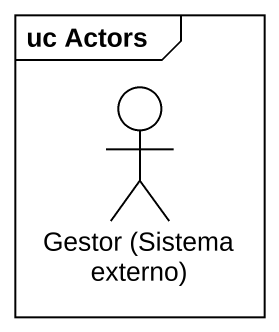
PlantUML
@startuml
mainframe uc Actors
actor "Gestor (Sistema externo)" as Gestor_Sistema_externo
@enduml
